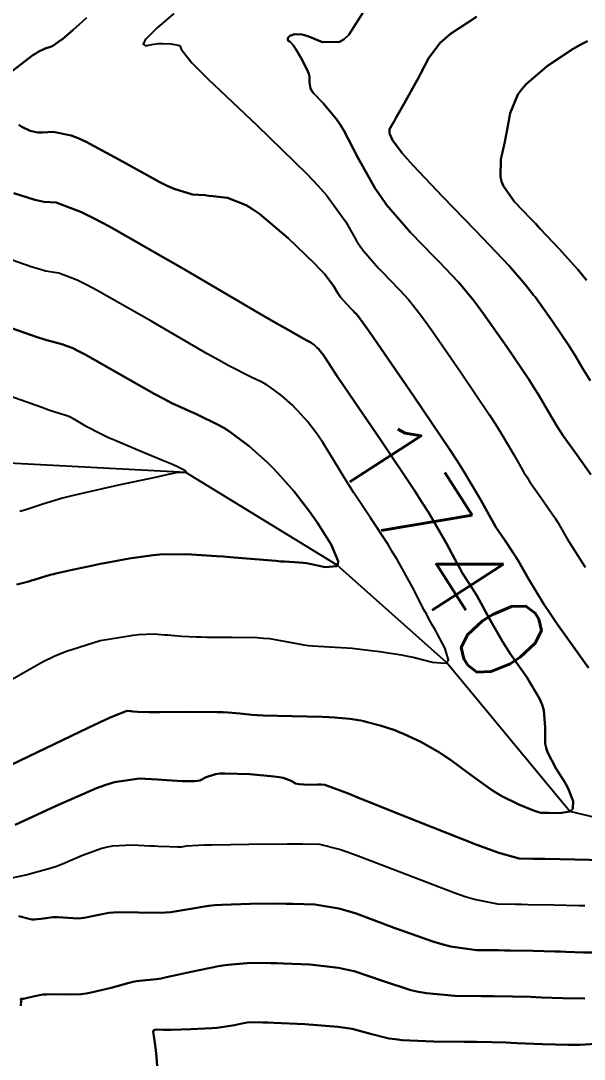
# Model space of a CAD drawing. Header units: metres. Extents: x 837117 to 838479, y 1189012 to 1191015.
# Drawn here: x 837826.33 to 837851.59, y 1189627.19 to 1189673.72 of the extents above; entities that cross this region are included whole.
import ezdxf

# ---------------------------------------------------------------- set-up
doc = ezdxf.new("R2010")
doc.units = ezdxf.units.M
doc.header["$LTSCALE"] = 0.3
for name, color, linetype in [('COTAS 10', 1, 'Continuous'), ('COTAS INT', 252, 'Continuous'), ('DRENAJE', 5, 'Continuous')]:
    doc.layers.add(name, color=color, linetype=linetype)
doc.styles.get("Standard").update_dxf_attribs({"font": 'simplex.shx'})

msp = doc.modelspace()

# ---------------------------------------------------------------- linework, layer by layer
at = {"layer": 'COTAS 10'}
for points in [[(837851.737, 1189672.811), (837851.419, 1189672.64), (837851.101, 1189672.459), (837849.946, 1189671.71), (837848.986, 1189670.884), (837848.789, 1189670.655), (837848.624, 1189670.424), (837848.277, 1189669.588), (837848.121, 1189668.757), (837848.075, 1189668.53), (837848.028, 1189668.305), (837847.851, 1189667.501), (837847.834, 1189666.727), (837847.888, 1189666.52), (837847.968, 1189666.317), (837848.471, 1189665.606), (837849.187, 1189664.862), (837849.402, 1189664.637), (837849.623, 1189664.403), (837850.484, 1189663.489), (837851.146, 1189662.751), (837851.308, 1189662.57), (837851.508, 1189662.334), (837851.695, 1189662.105)], [(837851.695, 1189662.105), (837851.508, 1189662.334), (837851.308, 1189662.57), (837851.146, 1189662.751), (837850.484, 1189663.489), (837849.623, 1189664.403), (837849.402, 1189664.637), (837849.187, 1189664.862), (837848.471, 1189665.606), (837847.968, 1189666.317), (837847.888, 1189666.52), (837847.834, 1189666.727), (837847.851, 1189667.501), (837848.028, 1189668.305), (837848.075, 1189668.53), (837848.121, 1189668.757), (837848.277, 1189669.588), (837848.624, 1189670.424), (837848.789, 1189670.655), (837848.986, 1189670.884), (837849.946, 1189671.71), (837851.101, 1189672.459), (837851.419, 1189672.64), (837851.737, 1189672.811)], [(837826.018, 1189666.001), (837826.955, 1189665.703), (837827.169, 1189665.651), (837827.365, 1189665.612), (837827.908, 1189665.58), (837829.049, 1189665.151), (837829.621, 1189664.861), (837830.303, 1189664.497), (837833.693, 1189662.566), (837837.03, 1189660.612), (837837.679, 1189660.235), (837838.209, 1189659.928), (837839.131, 1189659.408), (837839.273, 1189659.34), (837839.311, 1189659.318), (837839.335, 1189659.304), (837839.349, 1189659.294), (837839.483, 1189659.195), (837839.609, 1189659.082), (837839.675, 1189659.016), (837839.787, 1189658.889), (837839.899, 1189658.741), (837839.932, 1189658.693), (837839.965, 1189658.643), (837840.09, 1189658.44), (837840.535, 1189657.766), (837840.769, 1189657.419), (837841.051, 1189657.003), (837842.474, 1189654.923), (837843.982, 1189652.672), (837844.318, 1189652.149), (837844.62, 1189651.67), (837845.415, 1189650.299), (837845.911, 1189649.37), (837846.024, 1189649.168), (837846.126, 1189648.991), (837846.405, 1189648.552), (837846.677, 1189648.13), (837846.775, 1189647.964), (837846.883, 1189647.776), (837847.353, 1189646.919), (837847.932, 1189645.911), (837848.109, 1189645.628), (837848.292, 1189645.344), (837849.013, 1189644.304), (837849.607, 1189643.321), (837849.013, 1189644.304), (837848.292, 1189645.344), (837848.109, 1189645.628), (837847.932, 1189645.911), (837847.353, 1189646.919), (837846.883, 1189647.776), (837846.775, 1189647.964), (837846.677, 1189648.13), (837846.405, 1189648.552), (837846.126, 1189648.991), (837846.024, 1189649.168), (837845.911, 1189649.37), (837845.415, 1189650.299), (837844.62, 1189651.67), (837844.318, 1189652.149), (837843.982, 1189652.672), (837842.474, 1189654.923), (837841.051, 1189657.003), (837840.769, 1189657.419), (837840.535, 1189657.766), (837840.09, 1189658.44), (837839.965, 1189658.643), (837839.932, 1189658.693), (837839.899, 1189658.741), (837839.787, 1189658.889), (837839.675, 1189659.016), (837839.609, 1189659.082), (837839.483, 1189659.195), (837839.349, 1189659.294), (837839.335, 1189659.304), (837839.311, 1189659.318), (837839.273, 1189659.34), (837839.131, 1189659.408), (837838.209, 1189659.928), (837837.679, 1189660.235), (837837.03, 1189660.612), (837833.693, 1189662.566), (837830.303, 1189664.497), (837829.621, 1189664.861), (837829.049, 1189665.151), (837827.908, 1189665.58), (837827.365, 1189665.612), (837827.169, 1189665.651), (837826.955, 1189665.703), (837826.018, 1189666.001)], [(837824.923, 1189639.916), (837826.673, 1189640.756), (837829.356, 1189642.044), (837829.881, 1189642.289), (837830.311, 1189642.486), (837831.077, 1189642.794), (837831.245, 1189642.785), (837831.299, 1189642.781), (837831.355, 1189642.777), (837831.582, 1189642.76), (837832.078, 1189642.746), (837832.305, 1189642.745), (837832.569, 1189642.744), (837833.845, 1189642.749), (837835.128, 1189642.745), (837835.398, 1189642.738), (837835.629, 1189642.729), (837836.156, 1189642.678), (837836.688, 1189642.619), (837836.923, 1189642.606), (837837.196, 1189642.594), (837838.501, 1189642.561), (837839.841, 1189642.528), (837840.137, 1189642.516), (837840.4, 1189642.503), (837841.078, 1189642.446), (837841.57, 1189642.36), (837841.716, 1189642.329), (837841.867, 1189642.294), (837842.448, 1189642.144), (837843.096, 1189641.927), (837843.29, 1189641.85), (837843.489, 1189641.766), (837844.261, 1189641.403), (837845.102, 1189640.926), (837845.345, 1189640.771), (837845.593, 1189640.605), (837846.525, 1189639.921), (837847.438, 1189639.261), (837847.673, 1189639.11), (837847.9, 1189638.973), (837848.658, 1189638.596), (837849.241, 1189638.365), (837849.358, 1189638.321), (837849.456, 1189638.286), (837849.648, 1189638.229), (837849.818, 1189638.226), (837849.902, 1189638.225), (837850.002, 1189638.223), (837850.494, 1189638.214), (837850.95, 1189638.29), (837851.027, 1189638.342), (837851.082, 1189638.408), (837851.101, 1189638.758), (837850.908, 1189639.25), (837850.829, 1189639.406), (837850.738, 1189639.569), (837850.319, 1189640.23), (837849.947, 1189640.945), (837849.886, 1189641.143), (837849.843, 1189641.34), (837849.842, 1189642.054), (837849.786, 1189642.833), (837849.71, 1189643.072), (837849.607, 1189643.321), (837849.71, 1189643.072), (837849.786, 1189642.833), (837849.842, 1189642.054), (837849.843, 1189641.34), (837849.886, 1189641.143), (837849.947, 1189640.945), (837850.319, 1189640.23), (837850.738, 1189639.569), (837850.829, 1189639.406), (837850.908, 1189639.25), (837851.101, 1189638.758), (837851.082, 1189638.408), (837851.027, 1189638.342), (837850.95, 1189638.29), (837850.494, 1189638.214), (837850.002, 1189638.223), (837849.902, 1189638.225), (837849.818, 1189638.226), (837849.648, 1189638.229), (837849.456, 1189638.286), (837849.358, 1189638.321), (837849.241, 1189638.365), (837848.658, 1189638.596), (837847.9, 1189638.973), (837847.673, 1189639.11), (837847.438, 1189639.261), (837846.525, 1189639.921), (837845.593, 1189640.605), (837845.345, 1189640.771), (837845.102, 1189640.926), (837844.261, 1189641.403), (837843.489, 1189641.766), (837843.29, 1189641.85), (837843.096, 1189641.927), (837842.448, 1189642.144), (837841.867, 1189642.294), (837841.716, 1189642.329), (837841.57, 1189642.36), (837841.078, 1189642.446), (837840.4, 1189642.503), (837840.137, 1189642.516), (837839.841, 1189642.528), (837838.501, 1189642.561), (837837.196, 1189642.594), (837836.923, 1189642.606), (837836.688, 1189642.619), (837836.156, 1189642.678), (837835.629, 1189642.729), (837835.398, 1189642.738), (837835.128, 1189642.745), (837833.845, 1189642.749), (837832.569, 1189642.744), (837832.305, 1189642.745), (837832.078, 1189642.746), (837831.582, 1189642.76), (837831.355, 1189642.777), (837831.299, 1189642.781), (837831.245, 1189642.785), (837831.077, 1189642.794), (837830.311, 1189642.486), (837829.881, 1189642.289), (837829.356, 1189642.044), (837826.673, 1189640.756), (837823.951, 1189639.449)], [(837832.445, 1189626.898), (837832.411, 1189627.277), (837832.379, 1189627.595), (837832.292, 1189628.233), (837832.268, 1189628.422), (837832.276, 1189628.456), (837832.291, 1189628.483), (837832.398, 1189628.515), (837832.727, 1189628.506), (837832.882, 1189628.507), (837833.064, 1189628.51), (837833.952, 1189628.533), (837834.9, 1189628.58), (837835.121, 1189628.599), (837835.324, 1189628.619), (837835.906, 1189628.713), (837836.311, 1189628.8), (837836.402, 1189628.817), (837836.485, 1189628.83), (837836.707, 1189628.853), (837837.168, 1189628.838), (837837.401, 1189628.829), (837837.68, 1189628.816), (837839.067, 1189628.751), (837840.544, 1189628.637), (837840.879, 1189628.593), (837841.183, 1189628.545), (837842.014, 1189628.326), (837842.825, 1189628.12), (837843.116, 1189628.079), (837843.435, 1189628.045), (837844.828, 1189627.983), (837846.192, 1189627.968), (837846.493, 1189627.964), (837846.761, 1189627.961), (837847.452, 1189627.95), (837848.089, 1189627.932), (837848.324, 1189627.923), (837848.583, 1189627.914), (837849.727, 1189627.867), (837850.887, 1189627.835), (837851.156, 1189627.834), (837851.403, 1189627.838), (837852.105, 1189627.881)], [(837852.105, 1189627.881), (837851.403, 1189627.838), (837851.156, 1189627.834), (837850.887, 1189627.835), (837849.727, 1189627.867), (837848.583, 1189627.914), (837848.324, 1189627.923), (837848.089, 1189627.932), (837847.452, 1189627.95), (837846.761, 1189627.961), (837846.493, 1189627.964), (837846.192, 1189627.968), (837844.828, 1189627.983), (837843.435, 1189628.045), (837843.116, 1189628.079), (837842.825, 1189628.12), (837842.014, 1189628.326), (837841.183, 1189628.545), (837840.879, 1189628.593), (837840.544, 1189628.637), (837839.067, 1189628.751), (837837.68, 1189628.816), (837837.401, 1189628.829), (837837.168, 1189628.838), (837836.707, 1189628.853), (837836.485, 1189628.83), (837836.402, 1189628.817), (837836.311, 1189628.8), (837835.906, 1189628.713), (837835.324, 1189628.619), (837835.121, 1189628.599), (837834.9, 1189628.58), (837833.952, 1189628.533), (837833.064, 1189628.51), (837832.882, 1189628.507), (837832.727, 1189628.506), (837832.398, 1189628.515), (837832.291, 1189628.483), (837832.276, 1189628.456), (837832.268, 1189628.422), (837832.292, 1189628.233), (837832.379, 1189627.595), (837832.411, 1189627.277), (837832.445, 1189626.898)]]:
    msp.add_lwpolyline(points, dxfattribs=at)
at = {"layer": 'COTAS INT'}
for points in [[(837829.277, 1189673.859), (837828.949, 1189673.557), (837828.68, 1189673.311), (837828.201, 1189672.893), (837828.1, 1189672.833), (837828.069, 1189672.812), (837828.038, 1189672.79), (837827.914, 1189672.697), (837827.759, 1189672.599), (837827.709, 1189672.575), (837827.654, 1189672.552), (837827.428, 1189672.477), (837827.11, 1189672.329), (837826.997, 1189672.259), (837826.874, 1189672.177), (837826.339, 1189671.777), (837825.766, 1189671.325)], [(837825.766, 1189671.325), (837826.339, 1189671.777), (837826.874, 1189672.177), (837826.997, 1189672.259), (837827.11, 1189672.329), (837827.428, 1189672.477), (837827.654, 1189672.552), (837827.709, 1189672.575), (837827.759, 1189672.599), (837827.914, 1189672.697), (837828.038, 1189672.79), (837828.069, 1189672.812), (837828.1, 1189672.833), (837828.201, 1189672.893), (837828.68, 1189673.311), (837828.949, 1189673.557), (837829.277, 1189673.859)], [(837833.187, 1189674.053), (837832.438, 1189673.404), (837832.025, 1189672.993), (837831.95, 1189672.907), (837831.892, 1189672.834), (837831.823, 1189672.671), (837831.907, 1189672.618), (837831.946, 1189672.614), (837831.99, 1189672.614), (837832.207, 1189672.654), (837832.495, 1189672.702), (837832.585, 1189672.708), (837832.68, 1189672.711), (837833.061, 1189672.696), (837833.38, 1189672.637), (837833.437, 1189672.613), (837833.479, 1189672.585), (837833.514, 1189672.456), (837834.001, 1189671.84), (837834.328, 1189671.505), (837834.738, 1189671.099), (837836.911, 1189669.042), (837839.177, 1189666.843), (837839.645, 1189666.348), (837840.043, 1189665.903), (837840.908, 1189664.708), (837841.384, 1189663.859), (837841.538, 1189663.633), (837841.701, 1189663.41), (837842.37, 1189662.634), (837843.02, 1189661.962), (837843.172, 1189661.804), (837843.311, 1189661.659), (837843.713, 1189661.236), (837844.266, 1189660.529), (837844.501, 1189660.205), (837844.772, 1189659.826), (837846.047, 1189657.991), (837847.335, 1189656.077), (837847.615, 1189655.648), (837847.86, 1189655.261), (837848.469, 1189654.228), (837848.888, 1189653.485), (837849.014, 1189653.281), (837849.144, 1189653.078), (837849.649, 1189652.353), (837850.154, 1189651.633), (837850.284, 1189651.433), (837850.409, 1189651.233), (837850.825, 1189650.51), (837851.638, 1189649.242)], [(837833.187, 1189674.053), (837832.438, 1189673.404), (837832.025, 1189672.993), (837831.95, 1189672.907), (837831.892, 1189672.834), (837831.823, 1189672.671), (837831.907, 1189672.618), (837831.946, 1189672.614), (837831.99, 1189672.614), (837832.207, 1189672.654), (837832.495, 1189672.702), (837832.585, 1189672.708), (837832.68, 1189672.711), (837833.061, 1189672.696), (837833.38, 1189672.637), (837833.437, 1189672.613), (837833.479, 1189672.585), (837833.514, 1189672.456), (837834.001, 1189671.84), (837834.328, 1189671.505), (837834.738, 1189671.099), (837836.911, 1189669.042), (837839.177, 1189666.843), (837839.645, 1189666.348), (837840.043, 1189665.903), (837840.908, 1189664.708), (837841.384, 1189663.859), (837841.538, 1189663.633), (837841.701, 1189663.41), (837842.37, 1189662.634), (837843.02, 1189661.962), (837843.172, 1189661.804), (837843.311, 1189661.659), (837843.713, 1189661.236), (837844.266, 1189660.529), (837844.501, 1189660.205), (837844.772, 1189659.826), (837846.047, 1189657.991), (837847.335, 1189656.077), (837847.615, 1189655.648), (837847.86, 1189655.261), (837848.469, 1189654.228), (837848.888, 1189653.485), (837849.014, 1189653.281), (837849.144, 1189653.078), (837849.649, 1189652.353), (837850.154, 1189651.633), (837850.284, 1189651.433), (837850.409, 1189651.233), (837850.825, 1189650.51), (837851.638, 1189649.242)], [(837841.77, 1189674.237), (837841.032, 1189673.094), (837840.825, 1189672.906), (837840.616, 1189672.774), (837839.855, 1189672.759), (837839.195, 1189673.027), (837839.051, 1189673.073), (837838.924, 1189673.107), (837838.607, 1189673.127), (837838.434, 1189673.061), (837838.399, 1189673.041), (837838.369, 1189673.02), (837838.307, 1189672.936), (837838.305, 1189672.857), (837838.313, 1189672.838), (837838.325, 1189672.821), (837838.401, 1189672.772), (837838.547, 1189672.625), (837838.603, 1189672.546), (837838.666, 1189672.45), (837838.951, 1189671.968), (837839.201, 1189671.454), (837839.243, 1189671.338), (837839.272, 1189671.233), (837839.275, 1189670.952), (837839.324, 1189670.684), (837839.382, 1189670.589), (837839.458, 1189670.483), (837839.894, 1189670.024), (837840.475, 1189669.331), (837840.644, 1189669.079), (837840.815, 1189668.799), (837841.46, 1189667.57), (837842.226, 1189666.206), (837842.473, 1189665.841), (837842.735, 1189665.482), (837843.81, 1189664.235), (837844.856, 1189663.155), (837845.1, 1189662.901), (837845.324, 1189662.667), (837845.97, 1189661.987), (837846.613, 1189661.21), (837846.837, 1189660.915), (837847.08, 1189660.585), (837848.12, 1189659.108), (837849.118, 1189657.625), (837849.334, 1189657.292), (837849.525, 1189656.993), (837849.997, 1189656.193), (837850.376, 1189655.542), (837850.508, 1189655.337), (837850.653, 1189655.121), (837851.271, 1189654.253), (837851.893, 1189653.384)], [(837851.893, 1189653.384), (837851.271, 1189654.253), (837850.653, 1189655.121), (837850.508, 1189655.337), (837850.376, 1189655.542), (837849.997, 1189656.193), (837849.525, 1189656.993), (837849.334, 1189657.292), (837849.118, 1189657.625), (837848.12, 1189659.108), (837847.08, 1189660.585), (837846.837, 1189660.915), (837846.613, 1189661.21), (837845.97, 1189661.987), (837845.324, 1189662.667), (837845.1, 1189662.901), (837844.856, 1189663.155), (837843.81, 1189664.235), (837842.735, 1189665.482), (837842.473, 1189665.841), (837842.226, 1189666.206), (837841.46, 1189667.57), (837840.815, 1189668.799), (837840.644, 1189669.079), (837840.475, 1189669.331), (837839.894, 1189670.024), (837839.458, 1189670.483), (837839.382, 1189670.589), (837839.324, 1189670.684), (837839.275, 1189670.952), (837839.272, 1189671.233), (837839.243, 1189671.338), (837839.201, 1189671.454), (837838.951, 1189671.968), (837838.666, 1189672.45), (837838.603, 1189672.546), (837838.547, 1189672.625), (837838.401, 1189672.772), (837838.325, 1189672.821), (837838.313, 1189672.838), (837838.305, 1189672.857), (837838.307, 1189672.936), (837838.369, 1189673.02), (837838.399, 1189673.041), (837838.434, 1189673.061), (837838.607, 1189673.127), (837838.924, 1189673.107), (837839.051, 1189673.073), (837839.195, 1189673.027), (837839.855, 1189672.759), (837840.616, 1189672.774), (837840.825, 1189672.906), (837841.032, 1189673.094), (837841.77, 1189674.237)], [(837851.864, 1189657.599), (837851.524, 1189658.157), (837851.189, 1189658.725), (837851.054, 1189658.937), (837850.9, 1189659.173), (837850.192, 1189660.225), (837849.387, 1189661.345), (837849.326, 1189661.426), (837849.172, 1189661.624), (837848.961, 1189661.89), (837848.227, 1189662.738), (837847.338, 1189663.675), (837847.029, 1189663.998), (837846.692, 1189664.347), (837845.251, 1189665.837), (837843.92, 1189667.239), (837843.653, 1189667.533), (837843.43, 1189667.787), (837842.993, 1189668.366), (837842.883, 1189668.635), (837842.867, 1189668.694), (837842.856, 1189668.745), (837842.869, 1189668.872), (837843.009, 1189669.112), (837843.08, 1189669.234), (837843.164, 1189669.381), (837843.581, 1189670.115), (837844.048, 1189670.958), (837844.164, 1189671.173), (837844.274, 1189671.381), (837844.621, 1189672.067), (837845.136, 1189672.735), (837845.353, 1189672.931), (837845.601, 1189673.133), (837846.762, 1189673.903)], [(837846.762, 1189673.903), (837845.601, 1189673.133), (837845.353, 1189672.931), (837845.136, 1189672.735), (837844.621, 1189672.067), (837844.274, 1189671.381), (837844.164, 1189671.173), (837844.048, 1189670.958), (837843.581, 1189670.115), (837843.164, 1189669.381), (837843.08, 1189669.234), (837843.009, 1189669.112), (837842.869, 1189668.872), (837842.856, 1189668.745), (837842.867, 1189668.694), (837842.883, 1189668.635), (837842.993, 1189668.366), (837843.43, 1189667.787), (837843.653, 1189667.533), (837843.92, 1189667.239), (837845.251, 1189665.837), (837846.692, 1189664.347), (837847.029, 1189663.998), (837847.338, 1189663.675), (837848.227, 1189662.738), (837848.961, 1189661.89), (837849.172, 1189661.624), (837849.326, 1189661.426), (837849.387, 1189661.345), (837850.192, 1189660.225), (837850.9, 1189659.173), (837851.054, 1189658.937), (837851.189, 1189658.725), (837851.524, 1189658.157), (837851.864, 1189657.599)], [(837826.241, 1189669.057), (837826.378, 1189668.975), (837826.748, 1189668.788), (837827.072, 1189668.723), (837827.18, 1189668.716), (837827.295, 1189668.715), (837827.779, 1189668.751), (837828.581, 1189668.588), (837828.899, 1189668.461), (837829.257, 1189668.298), (837830.895, 1189667.411), (837832.535, 1189666.505), (837832.894, 1189666.329), (837833.212, 1189666.186), (837834.021, 1189665.942), (837834.592, 1189665.901), (837834.76, 1189665.885), (837834.934, 1189665.868), (837835.599, 1189665.793), (837836.439, 1189665.463), (837836.722, 1189665.286), (837837.028, 1189665.071), (837838.318, 1189663.983), (837839.503, 1189662.845), (837839.743, 1189662.598), (837839.945, 1189662.382), (837840.356, 1189661.846), (837840.543, 1189661.513), (837840.603, 1189661.424), (837840.667, 1189661.337), (837840.929, 1189661.033), (837841.184, 1189660.769), (837841.244, 1189660.707), (837841.298, 1189660.65), (837841.348, 1189660.598), (837841.456, 1189660.484), (837841.918, 1189659.849), (837842.166, 1189659.496), (837842.465, 1189659.066), (837843.974, 1189656.875), (837845.552, 1189654.529), (837845.895, 1189654.003), (837846.196, 1189653.53), (837846.942, 1189652.264), (837847.4, 1189651.427), (837847.519, 1189651.225), (837847.635, 1189651.034), (837848.027, 1189650.452), (837848.415, 1189649.881), (837848.529, 1189649.698), (837848.646, 1189649.505), (837849.089, 1189648.714), (837849.785, 1189647.576), (837850.061, 1189647.163), (837850.373, 1189646.707), (837851.79, 1189644.724)], [(837851.79, 1189644.724), (837850.373, 1189646.707), (837850.061, 1189647.163), (837849.785, 1189647.576), (837849.089, 1189648.714), (837848.646, 1189649.505), (837848.529, 1189649.698), (837848.415, 1189649.881), (837848.027, 1189650.452), (837847.635, 1189651.034), (837847.519, 1189651.225), (837847.4, 1189651.427), (837846.942, 1189652.264), (837846.196, 1189653.53), (837845.895, 1189654.003), (837845.552, 1189654.529), (837843.974, 1189656.875), (837842.465, 1189659.066), (837842.166, 1189659.496), (837841.918, 1189659.849), (837841.456, 1189660.484), (837841.348, 1189660.598), (837841.298, 1189660.65), (837841.244, 1189660.707), (837841.184, 1189660.769), (837840.929, 1189661.033), (837840.667, 1189661.337), (837840.603, 1189661.424), (837840.543, 1189661.513), (837840.356, 1189661.846), (837839.945, 1189662.382), (837839.743, 1189662.598), (837839.503, 1189662.845), (837838.318, 1189663.983), (837837.028, 1189665.071), (837836.722, 1189665.286), (837836.439, 1189665.463), (837835.599, 1189665.793), (837834.934, 1189665.868), (837834.76, 1189665.885), (837834.592, 1189665.901), (837834.021, 1189665.942), (837833.212, 1189666.186), (837832.894, 1189666.329), (837832.535, 1189666.505), (837830.895, 1189667.411), (837829.257, 1189668.298), (837828.899, 1189668.461), (837828.581, 1189668.588), (837827.779, 1189668.751), (837827.295, 1189668.715), (837827.18, 1189668.716), (837827.072, 1189668.723), (837826.748, 1189668.788), (837826.378, 1189668.975), (837826.241, 1189669.057)], [(837825.197, 1189643.803), (837827.309, 1189644.996), (837827.831, 1189645.246), (837828.326, 1189645.462), (837829.888, 1189645.948), (837831.1, 1189646.15), (837831.374, 1189646.186), (837831.621, 1189646.214), (837832.292, 1189646.243), (837832.786, 1189646.212), (837832.923, 1189646.202), (837833.059, 1189646.192), (837833.549, 1189646.151), (837834.188, 1189646.117), (837834.418, 1189646.111), (837834.672, 1189646.107), (837835.778, 1189646.105), (837836.93, 1189646.079), (837837.212, 1189646.06), (837837.478, 1189646.035), (837838.305, 1189645.899), (837839.027, 1189645.76), (837839.228, 1189645.732), (837839.429, 1189645.709), (837840.155, 1189645.667), (837840.943, 1189645.629), (837841.182, 1189645.609), (837841.431, 1189645.585), (837842.408, 1189645.465), (837843.404, 1189645.302), (837843.666, 1189645.251), (837843.921, 1189645.198), (837844.792, 1189644.982), (837845.169, 1189644.956), (837845.381, 1189644.94), (837845.46, 1189644.995), (837845.502, 1189645.08), (837845.346, 1189645.628), (837845.019, 1189646.235), (837844.953, 1189646.356), (837844.897, 1189646.457), (837844.782, 1189646.652), (837844.617, 1189646.948), (837844.529, 1189647.112), (837844.423, 1189647.313), (837843.888, 1189648.335), (837843.203, 1189649.577), (837843.002, 1189649.917), (837842.796, 1189650.254), (837842.014, 1189651.453), (837841.264, 1189652.572), (837841.078, 1189652.858), (837840.902, 1189653.134), (837840.345, 1189654.045), (837839.867, 1189654.821), (837839.74, 1189655.012), (837839.616, 1189655.193), (837839.187, 1189655.76), (837838.758, 1189656.242), (837838.634, 1189656.37), (837838.506, 1189656.496), (837838.025, 1189656.927), (837837.517, 1189657.305), (837837.372, 1189657.396), (837837.225, 1189657.481), (837837.07, 1189657.556), (837836.682, 1189657.741), (837835.658, 1189658.259), (837835.207, 1189658.507), (837834.685, 1189658.801), (837832.198, 1189660.241), (837829.76, 1189661.63), (837829.269, 1189661.892), (837828.858, 1189662.1), (837828.038, 1189662.409), (837827.434, 1189662.508), (837827.159, 1189662.585), (837826.838, 1189662.683), (837825.288, 1189663.214)], [(837825.197, 1189643.803), (837827.309, 1189644.996), (837827.831, 1189645.246), (837828.326, 1189645.462), (837829.888, 1189645.948), (837831.1, 1189646.15), (837831.374, 1189646.186), (837831.621, 1189646.214), (837832.292, 1189646.243), (837832.786, 1189646.212), (837832.923, 1189646.202), (837833.059, 1189646.192), (837833.549, 1189646.151), (837834.188, 1189646.117), (837834.418, 1189646.111), (837834.672, 1189646.107), (837835.778, 1189646.105), (837836.93, 1189646.079), (837837.212, 1189646.06), (837837.478, 1189646.035), (837838.305, 1189645.899), (837839.027, 1189645.76), (837839.228, 1189645.732), (837839.429, 1189645.709), (837840.155, 1189645.667), (837840.943, 1189645.629), (837841.182, 1189645.609), (837841.431, 1189645.585), (837842.408, 1189645.465), (837843.404, 1189645.302), (837843.666, 1189645.251), (837843.921, 1189645.198), (837844.792, 1189644.982), (837845.169, 1189644.956), (837845.381, 1189644.94), (837845.46, 1189644.995), (837845.502, 1189645.08), (837845.346, 1189645.628), (837845.019, 1189646.235), (837844.953, 1189646.356), (837844.897, 1189646.457), (837844.782, 1189646.652), (837844.617, 1189646.948), (837844.529, 1189647.112), (837844.423, 1189647.313), (837843.888, 1189648.335), (837843.203, 1189649.577), (837843.002, 1189649.917), (837842.796, 1189650.254), (837842.014, 1189651.453), (837841.264, 1189652.572), (837841.078, 1189652.858), (837840.902, 1189653.134), (837840.345, 1189654.045), (837839.867, 1189654.821), (837839.74, 1189655.012), (837839.616, 1189655.193), (837839.187, 1189655.76), (837838.758, 1189656.242), (837838.634, 1189656.37), (837838.506, 1189656.496), (837838.025, 1189656.927), (837837.517, 1189657.305), (837837.372, 1189657.396), (837837.225, 1189657.481), (837837.07, 1189657.556), (837836.682, 1189657.741), (837835.658, 1189658.259), (837835.207, 1189658.507), (837834.685, 1189658.801), (837832.198, 1189660.241), (837829.76, 1189661.63), (837829.269, 1189661.892), (837828.858, 1189662.1), (837828.038, 1189662.409), (837827.434, 1189662.508), (837827.159, 1189662.585), (837826.838, 1189662.683), (837825.288, 1189663.214)], [(837824.558, 1189660.427), (837826.72, 1189659.663), (837827.149, 1189659.52), (837827.503, 1189659.405), (837828.168, 1189659.237), (837828.668, 1189659.049), (837828.918, 1189658.922), (837829.217, 1189658.763), (837830.703, 1189657.916), (837832.341, 1189656.99), (837832.736, 1189656.78), (837833.106, 1189656.59), (837834.234, 1189656.073), (837835.178, 1189655.622), (837835.432, 1189655.474), (837835.684, 1189655.316), (837836.568, 1189654.66), (837837.404, 1189653.91), (837837.625, 1189653.692), (837837.842, 1189653.469), (837838.587, 1189652.63), (837839.277, 1189651.739), (837839.459, 1189651.483), (837839.636, 1189651.224), (837840.242, 1189650.259), (837840.554, 1189649.5), (837840.546, 1189649.371), (837840.497, 1189649.277), (837839.977, 1189649.233), (837839.288, 1189649.382), (837839.131, 1189649.411), (837838.99, 1189649.433), (837838.606, 1189649.468), (837838.159, 1189649.486), (837837.978, 1189649.498), (837837.773, 1189649.514), (837836.827, 1189649.595), (837835.716, 1189649.688), (837835.407, 1189649.712), (837835.098, 1189649.734), (837833.977, 1189649.803), (837832.865, 1189649.814), (837832.562, 1189649.799), (837832.26, 1189649.776), (837831.188, 1189649.629), (837830.164, 1189649.434), (837829.893, 1189649.381), (837829.627, 1189649.328), (837828.714, 1189649.139), (837827.957, 1189648.97), (837827.79, 1189648.929), (837827.642, 1189648.891), (837827.26, 1189648.775), (837826.93, 1189648.667), (837826.815, 1189648.634), (837826.69, 1189648.6), (837826.15, 1189648.465)], [(837826.15, 1189648.465), (837826.69, 1189648.6), (837826.815, 1189648.634), (837826.93, 1189648.667), (837827.26, 1189648.775), (837827.642, 1189648.891), (837827.79, 1189648.929), (837827.957, 1189648.97), (837828.714, 1189649.139), (837829.627, 1189649.328), (837829.893, 1189649.381), (837830.164, 1189649.434), (837831.188, 1189649.629), (837832.26, 1189649.776), (837832.562, 1189649.799), (837832.865, 1189649.814), (837833.977, 1189649.803), (837835.098, 1189649.734), (837835.407, 1189649.712), (837835.716, 1189649.688), (837836.827, 1189649.595), (837837.773, 1189649.514), (837837.978, 1189649.498), (837838.159, 1189649.486), (837838.606, 1189649.468), (837838.99, 1189649.433), (837839.131, 1189649.411), (837839.288, 1189649.382), (837839.977, 1189649.233), (837840.497, 1189649.277), (837840.546, 1189649.371), (837840.554, 1189649.5), (837840.242, 1189650.259), (837839.636, 1189651.224), (837839.459, 1189651.483), (837839.277, 1189651.739), (837838.587, 1189652.63), (837837.842, 1189653.469), (837837.625, 1189653.692), (837837.404, 1189653.91), (837836.568, 1189654.66), (837835.684, 1189655.316), (837835.432, 1189655.474), (837835.178, 1189655.622), (837834.234, 1189656.073), (837833.106, 1189656.59), (837832.736, 1189656.78), (837832.341, 1189656.99), (837830.703, 1189657.916), (837829.217, 1189658.763), (837828.918, 1189658.922), (837828.668, 1189659.049), (837828.168, 1189659.237), (837827.503, 1189659.405), (837827.149, 1189659.52), (837826.72, 1189659.663), (837824.923, 1189660.298)], [(837825.629, 1189656.989), (837827.27, 1189656.403), (837827.588, 1189656.291), (837827.848, 1189656.202), (837828.297, 1189656.066), (837828.477, 1189655.998), (837828.567, 1189655.953), (837828.674, 1189655.896), (837829.207, 1189655.592), (837829.996, 1189655.179), (837830.265, 1189655.053), (837830.555, 1189654.922), (837831.785, 1189654.406), (837832.911, 1189653.946), (837833.135, 1189653.85), (837833.322, 1189653.768), (837833.682, 1189653.584), (837833.742, 1189653.51), (837833.74, 1189653.497), (837833.73, 1189653.486), (837833.625, 1189653.475), (837833.491, 1189653.48), (837833.462, 1189653.481), (837833.436, 1189653.481), (837833.373, 1189653.476), (837832.939, 1189653.385), (837832.68, 1189653.33), (837832.361, 1189653.262), (837830.706, 1189652.911), (837828.94, 1189652.516), (837828.55, 1189652.421), (837828.204, 1189652.332), (837827.312, 1189652.061), (837826.552, 1189651.811), (837826.288, 1189651.735)], [(837825.629, 1189656.989), (837827.27, 1189656.403), (837827.588, 1189656.291), (837827.848, 1189656.202), (837828.297, 1189656.066), (837828.477, 1189655.998), (837828.567, 1189655.953), (837828.674, 1189655.896), (837829.207, 1189655.592), (837829.996, 1189655.179), (837830.265, 1189655.053), (837830.555, 1189654.922), (837831.785, 1189654.406), (837832.911, 1189653.946), (837833.135, 1189653.85), (837833.322, 1189653.768), (837833.682, 1189653.584), (837833.742, 1189653.51), (837833.74, 1189653.497), (837833.73, 1189653.486), (837833.625, 1189653.475), (837833.491, 1189653.48), (837833.462, 1189653.481), (837833.436, 1189653.481), (837833.373, 1189653.476), (837832.939, 1189653.385), (837832.68, 1189653.33), (837832.361, 1189653.262), (837830.706, 1189652.911), (837828.94, 1189652.516), (837828.55, 1189652.421), (837828.204, 1189652.332), (837827.312, 1189652.061), (837826.552, 1189651.811), (837826.288, 1189651.735)], [(837852.466, 1189636.11), (837851.167, 1189636.136), (837849.828, 1189636.161), (837849.54, 1189636.166), (837849.289, 1189636.171), (837848.684, 1189636.18), (837847.762, 1189636.436), (837847.311, 1189636.596), (837846.775, 1189636.795), (837844.134, 1189637.835), (837841.55, 1189638.875), (837841.05, 1189639.074), (837840.644, 1189639.234), (837839.958, 1189639.49), (837839.8, 1189639.492), (837839.642, 1189639.492), (837839.231, 1189639.488), (837838.812, 1189639.512), (837838.723, 1189639.529), (837838.644, 1189639.549), (837838.455, 1189639.661), (837838.099, 1189639.792), (837837.916, 1189639.825), (837837.697, 1189639.857), (837836.597, 1189639.958), (837835.483, 1189639.994), (837835.254, 1189639.985), (837835.06, 1189639.966), (837834.644, 1189639.828), (837834.363, 1189639.682), (837834.254, 1189639.659), (837834.13, 1189639.643), (837833.568, 1189639.647), (837832.874, 1189639.697), (837832.668, 1189639.71), (837832.455, 1189639.723), (837831.635, 1189639.767), (837830.536, 1189639.604), (837830.148, 1189639.486), (837829.723, 1189639.336), (837827.888, 1189638.534), (837826.074, 1189637.688)], [(837826.074, 1189637.688), (837827.888, 1189638.534), (837829.723, 1189639.336), (837830.148, 1189639.486), (837830.536, 1189639.604), (837831.635, 1189639.767), (837832.455, 1189639.723), (837832.668, 1189639.71), (837832.874, 1189639.697), (837833.568, 1189639.647), (837834.13, 1189639.643), (837834.254, 1189639.659), (837834.363, 1189639.682), (837834.644, 1189639.828), (837835.06, 1189639.966), (837835.254, 1189639.985), (837835.483, 1189639.994), (837836.597, 1189639.958), (837837.697, 1189639.857), (837837.916, 1189639.825), (837838.099, 1189639.792), (837838.455, 1189639.661), (837838.644, 1189639.549), (837838.723, 1189639.529), (837838.812, 1189639.512), (837839.231, 1189639.488), (837839.642, 1189639.492), (837839.8, 1189639.492), (837839.958, 1189639.49), (837840.644, 1189639.234), (837841.05, 1189639.074), (837841.55, 1189638.875), (837844.134, 1189637.835), (837846.775, 1189636.795), (837847.311, 1189636.596), (837847.762, 1189636.436), (837848.684, 1189636.18), (837849.289, 1189636.171), (837849.54, 1189636.166), (837849.828, 1189636.161), (837851.167, 1189636.136), (837852.466, 1189636.11)], [(837851.627, 1189634.059), (837851.372, 1189634.065), (837850.238, 1189634.09), (837849.061, 1189634.111), (837848.779, 1189634.116), (837848.515, 1189634.12), (837847.72, 1189634.131), (837846.68, 1189634.338), (837846.262, 1189634.467), (837845.787, 1189634.626), (837843.604, 1189635.458), (837841.458, 1189636.292), (837841.008, 1189636.454), (837840.619, 1189636.585), (837839.735, 1189636.805), (837838.956, 1189636.82), (837838.635, 1189636.821), (837838.267, 1189636.821), (837836.557, 1189636.809), (837834.903, 1189636.785), (837834.571, 1189636.776), (837834.294, 1189636.767), (837833.748, 1189636.728), (837833.516, 1189636.696), (837833.438, 1189636.692), (837833.352, 1189636.69), (837832.992, 1189636.698), (837832.492, 1189636.724), (837832.319, 1189636.733), (837832.132, 1189636.742), (837831.33, 1189636.782), (837830.442, 1189636.737), (837830.199, 1189636.693), (837829.959, 1189636.635), (837829.102, 1189636.313), (837828.196, 1189635.927), (837827.925, 1189635.829), (837827.644, 1189635.736), (837826.554, 1189635.43), (837825.56, 1189635.232)], [(837851.627, 1189634.059), (837851.372, 1189634.065), (837850.238, 1189634.09), (837849.061, 1189634.111), (837848.779, 1189634.116), (837848.515, 1189634.12), (837847.72, 1189634.131), (837846.68, 1189634.338), (837846.262, 1189634.467), (837845.787, 1189634.626), (837843.604, 1189635.458), (837841.458, 1189636.292), (837841.008, 1189636.454), (837840.619, 1189636.585), (837839.735, 1189636.805), (837838.956, 1189636.82), (837838.635, 1189636.821), (837838.267, 1189636.821), (837836.557, 1189636.809), (837834.903, 1189636.785), (837834.571, 1189636.776), (837834.294, 1189636.767), (837833.748, 1189636.728), (837833.516, 1189636.696), (837833.438, 1189636.692), (837833.352, 1189636.69), (837832.992, 1189636.698), (837832.492, 1189636.724), (837832.319, 1189636.733), (837832.132, 1189636.742), (837831.33, 1189636.782), (837830.442, 1189636.737), (837830.199, 1189636.693), (837829.959, 1189636.635), (837829.102, 1189636.313), (837828.196, 1189635.927), (837827.925, 1189635.829), (837827.644, 1189635.736), (837826.554, 1189635.43), (837825.56, 1189635.232)], [(837852.342, 1189631.975), (837851.558, 1189631.977), (837850.765, 1189632.007), (837850.526, 1189632.014), (837850.278, 1189632.021), (837849.309, 1189632.043), (837848.294, 1189632.061), (837848.017, 1189632.065), (837847.741, 1189632.069), (837846.756, 1189632.081), (837845.598, 1189632.241), (837845.213, 1189632.338), (837844.8, 1189632.457), (837843.074, 1189633.08), (837841.366, 1189633.71), (837840.965, 1189633.834), (837840.594, 1189633.935), (837839.512, 1189634.121), (837838.531, 1189634.152), (837838.224, 1189634.157), (837837.901, 1189634.16), (837836.607, 1189634.157), (837835.337, 1189634.112), (837835.03, 1189634.088), (837834.742, 1189634.059), (837833.861, 1189633.915), (837833.056, 1189633.783), (837832.815, 1189633.763), (837832.568, 1189633.749), (837831.611, 1189633.757), (837830.702, 1189633.77), (837830.485, 1189633.76), (837830.282, 1189633.743), (837829.676, 1189633.63), (837829.177, 1189633.521), (837829.043, 1189633.506), (837828.91, 1189633.498), (837828.445, 1189633.524), (837828.001, 1189633.56), (837827.882, 1189633.559), (837827.765, 1189633.553), (837827.356, 1189633.489), (837826.944, 1189633.447), (837826.824, 1189633.455), (837826.702, 1189633.472), (837826.244, 1189633.603)], [(837826.244, 1189633.603), (837826.702, 1189633.472), (837826.824, 1189633.455), (837826.944, 1189633.447), (837827.356, 1189633.489), (837827.765, 1189633.553), (837827.882, 1189633.559), (837828.001, 1189633.56), (837828.445, 1189633.524), (837828.91, 1189633.498), (837829.043, 1189633.506), (837829.177, 1189633.521), (837829.676, 1189633.63), (837830.282, 1189633.743), (837830.485, 1189633.76), (837830.702, 1189633.77), (837831.611, 1189633.757), (837832.568, 1189633.749), (837832.815, 1189633.763), (837833.056, 1189633.783), (837833.861, 1189633.915), (837834.742, 1189634.059), (837835.03, 1189634.088), (837835.337, 1189634.112), (837836.607, 1189634.157), (837837.901, 1189634.16), (837838.224, 1189634.157), (837838.531, 1189634.152), (837839.512, 1189634.121), (837840.594, 1189633.935), (837840.965, 1189633.834), (837841.366, 1189633.71), (837843.074, 1189633.08), (837844.8, 1189632.457), (837845.213, 1189632.338), (837845.598, 1189632.241), (837846.756, 1189632.081), (837847.741, 1189632.069), (837848.017, 1189632.065), (837848.294, 1189632.061), (837849.309, 1189632.043), (837850.278, 1189632.021), (837850.526, 1189632.014), (837850.765, 1189632.007), (837851.558, 1189631.977), (837852.342, 1189631.975)], [(837826.312, 1189629.901), (837826.343, 1189629.888), (837826.452, 1189629.891), (837826.505, 1189629.901), (837826.568, 1189629.916), (837826.88, 1189630.002), (837827.323, 1189630.083), (837827.469, 1189630.095), (837827.626, 1189630.102), (837828.275, 1189630.089), (837829.033, 1189630.108), (837829.258, 1189630.135), (837829.49, 1189630.173), (837830.38, 1189630.389), (837831.185, 1189630.611), (837831.362, 1189630.652), (837831.52, 1189630.684), (837831.928, 1189630.727), (837832.412, 1189630.775), (837832.618, 1189630.811), (837832.855, 1189630.857), (837833.974, 1189631.102), (837835.19, 1189631.351), (837835.489, 1189631.399), (837835.772, 1189631.438), (837836.657, 1189631.505), (837837.534, 1189631.499), (837837.812, 1189631.493), (837838.105, 1189631.484), (837839.289, 1189631.436), (837840.569, 1189631.286), (837840.922, 1189631.213), (837841.275, 1189631.127), (837842.544, 1189630.703), (837843.812, 1189630.289), (837844.164, 1189630.208), (837844.517, 1189630.143), (837845.792, 1189630.032), (837846.966, 1189630.019), (837847.255, 1189630.015), (837847.528, 1189630.011), (837848.381, 1189629.997), (837849.184, 1189629.976), (837849.425, 1189629.969), (837849.674, 1189629.96), (837850.642, 1189629.922), (837851.615, 1189629.905)], [(837851.615, 1189629.905), (837850.642, 1189629.922), (837849.674, 1189629.96), (837849.425, 1189629.969), (837849.184, 1189629.976), (837848.381, 1189629.997), (837847.528, 1189630.011), (837847.255, 1189630.015), (837846.966, 1189630.019), (837845.792, 1189630.032), (837844.517, 1189630.143), (837844.164, 1189630.208), (837843.812, 1189630.289), (837842.544, 1189630.703), (837841.275, 1189631.127), (837840.922, 1189631.213), (837840.569, 1189631.286), (837839.289, 1189631.436), (837838.105, 1189631.484), (837837.812, 1189631.493), (837837.534, 1189631.499), (837836.657, 1189631.505), (837835.772, 1189631.438), (837835.489, 1189631.399), (837835.19, 1189631.351), (837833.974, 1189631.102), (837832.855, 1189630.857), (837832.618, 1189630.811), (837832.412, 1189630.775), (837831.928, 1189630.727), (837831.52, 1189630.684), (837831.362, 1189630.652), (837831.185, 1189630.611), (837830.38, 1189630.389), (837829.49, 1189630.173), (837829.258, 1189630.135), (837829.033, 1189630.108), (837828.275, 1189630.089), (837827.626, 1189630.102), (837827.469, 1189630.095), (837827.323, 1189630.083), (837826.88, 1189630.002), (837826.568, 1189629.916), (837826.505, 1189629.901), (837826.452, 1189629.891), (837826.343, 1189629.888), (837826.312, 1189629.901)], [(837826.324, 1189629.587), (837826.344, 1189629.814), (837826.339, 1189629.838), (837826.333, 1189629.852), (837826.315, 1189629.88)], [(837826.315, 1189629.88), (837826.333, 1189629.852), (837826.339, 1189629.838), (837826.344, 1189629.814), (837826.324, 1189629.587)]]:
    msp.add_lwpolyline(points, dxfattribs=at)
at = {"layer": 'DRENAJE'}
for p, q in [((837833.73, 1189653.486), (837824.288, 1189653.981)), ((837840.522, 1189649.324), (837833.73, 1189653.486)), ((837845.421, 1189644.968), (837840.522, 1189649.324)), ((837850.95, 1189638.29), (837845.421, 1189644.968)), ((837857.648, 1189636.696), (837850.95, 1189638.29))]:
    msp.add_line(p, q, dxfattribs=at)

# ---------------------------------------------------------------- texts
at = {"layer": 'COTAS 10', "insert": (837840.115, 1189654.575), "char_height": 3.8, "attachment_point": 7, "rotation": 302.7374}
msp.add_mtext('1740', dxfattribs=at)
msp.add_mtext('1740', dxfattribs=at)

doc.saveas('drawing.dxf')
